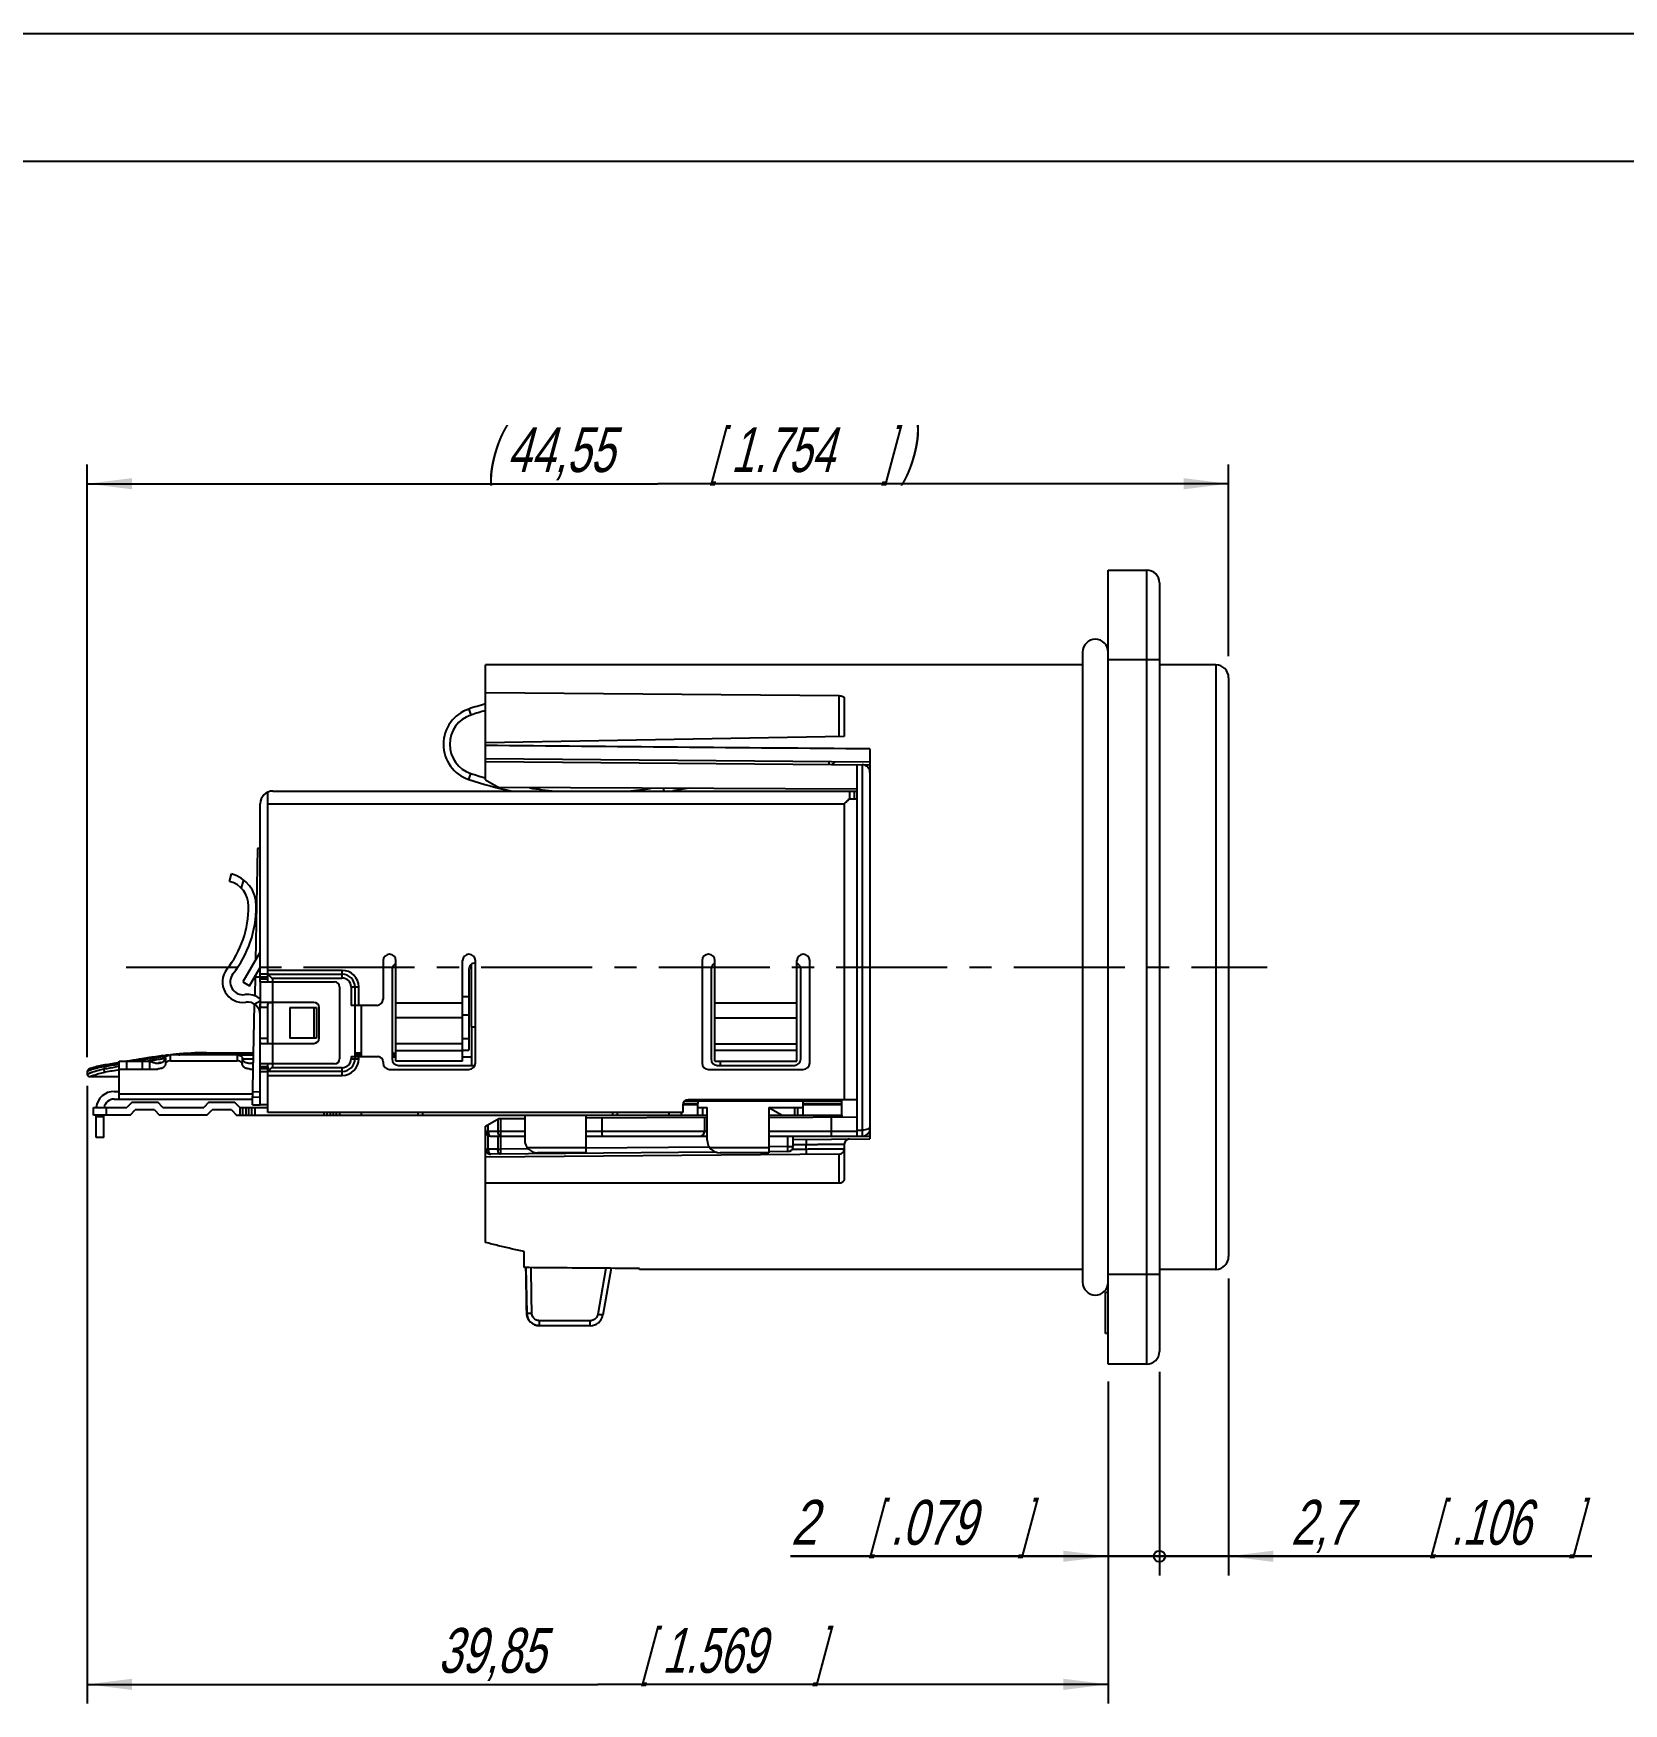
# Model space of a CAD drawing. Extents: x 0 to 420, y 0 to 297.
# Drawn here: x 184.5 to 308.6, y 166.6 to 297 of the extents above; entities that cross this region are included whole.
import ezdxf

# ---------------------------------------------------------------- set-up
doc = ezdxf.new("R2010")
doc.units = 0
doc.header["$LTSCALE"] = 23.1
doc.linetypes.add('CENTER', pattern=[0.6, 0.375, -0.075, 0.075, -0.075])
doc.layers.get('0').update_dxf_attribs({"linetype": 'CONTINUOUS'})
doc.layers.add('DEFAULT_1', color=7, linetype='CENTER')
doc.layers.add('ZEICHNUNGSBEMASSUNGEN', color=7, linetype='CONTINUOUS')
doc.styles.get("Standard").update_dxf_attribs({"font": 'txt', "width": 0.7})
doc.dimstyles.new('DIMSTYLE_6', dxfattribs={"dimtxt": 3.5, "dimasz": 3.5, "dimexe": 0.18, "dimexo": 0.0625, "dimgap": 0.09, "dimtad": 1, "dimdec": 3, "dimlfac": 0.5, "dimtxsty": 'STANDARD', "dimblk": '_FILLED', "dimblk1": '_FILLED', "dimblk2": '_FILLED', "dimcen": 0.09, "dimclrt": 5, "dimazin": 3, "dimtp": 0.3, "dimtm": 0.3, "dimtfac": 1, "dimtdec": 3, "dimtofl": 0, "dimtmove": 0, "dimatfit": 3, "dimtolj": 1})
doc.dimstyles.new('DIMSTYLE_7', dxfattribs={"dimtxt": 3.5, "dimasz": 3.5, "dimexe": 0.18, "dimexo": 0.0625, "dimgap": 0.09, "dimtad": 1, "dimdec": 3, "dimlfac": 0.5, "dimtxsty": 'STANDARD', "dimblk": '_FILLED', "dimblk1": '_FILLED', "dimblk2": '_FILLED', "dimcen": 0.09, "dimclrt": 5, "dimazin": 3, "dimtp": 0.1, "dimtm": 0.1, "dimtfac": 1, "dimtdec": 3, "dimtofl": 0, "dimtmove": 0, "dimatfit": 3, "dimtolj": 1})

# ---------------------------------------------------------------- blocks, each defined once
blk = doc.blocks.new('_FILLED')
at = {"color": 0, "linetype": 'BYBLOCK'}
blk.add_solid([(0, 0), (-1, 0.125), (-1, -0.125)], dxfattribs=at)
blk = doc.blocks.new('_DOTBLANK')
at = {"color": 0, "linetype": 'BYBLOCK'}
blk.add_line((-1, 0), (0, 0), dxfattribs=at)
blk.add_circle((0, 0), 0.125, dxfattribs=at)
blk = doc.blocks.new('*D6')
at = {"layer": 'ZEICHNUNGSBEMASSUNGEN', "color": 2, "linetype": 'CONTINUOUS'}
for p, q in [((277.75, 199.78), (277.75, 176.6)), ((272.35, 192.02), (272.35, 176.6)), ((272.35, 178.1), (266.35, 178.1)), ((266.35, 178.1), (275.05, 178.1)), ((306.1, 178.1), (275.05, 178.1)), ((277.75, 178.1), (306.1, 178.1))]:
    blk.add_line(p, q, dxfattribs=at)
at = {"layer": 'ZEICHNUNGSBEMASSUNGEN', "color": 2, "linetype": 'CONTINUOUS', "xscale": 3.5, "yscale": 3.5, "zscale": 3.5}
blk.add_blockref('_DOTBLANK', (272.35, 178.1), dxfattribs=at)
at = {"layer": 'ZEICHNUNGSBEMASSUNGEN', "color": 2, "linetype": 'CONTINUOUS', "xscale": 3.5, "yscale": 3.5, "zscale": 3.5, "rotation": 180}
blk.add_blockref('_FILLED', (277.75, 178.1), dxfattribs=at)
at = {"layer": 'ZEICHNUNGSBEMASSUNGEN', "color": 5, "linetype": 'CONTINUOUS', "oblique": 15}
for s, width, p in [('[', 0.428571, (293.6, 179)), (']', 0.428571, (304.6, 179)), ('2,7', 0.714286, (282.6, 179)), ('.106', 0.678571, (295.1, 179))]:
    blk.add_text(s, height=3.5, dxfattribs=dict(at, width=width)).set_placement(p)
blk = doc.blocks.new('*D7')
at = {"layer": 'ZEICHNUNGSBEMASSUNGEN', "color": 2, "linetype": 'CONTINUOUS'}
for p, q in [((268.35, 191.74), (268.35, 176.6)), ((272.35, 192.49), (272.35, 176.6)), ((268.35, 178.1), (243.56, 178.1)), ((243.56, 178.1), (270.35, 178.1)), ((278.35, 178.1), (270.35, 178.1)), ((272.35, 178.1), (278.35, 178.1))]:
    blk.add_line(p, q, dxfattribs=at)
at = {"layer": 'ZEICHNUNGSBEMASSUNGEN', "color": 2, "linetype": 'CONTINUOUS', "xscale": 3.5, "yscale": 3.5, "zscale": 3.5}
blk.add_blockref('_FILLED', (268.35, 178.1), dxfattribs=at)
at = {"layer": 'ZEICHNUNGSBEMASSUNGEN', "color": 2, "linetype": 'CONTINUOUS', "xscale": 3.5, "yscale": 3.5, "zscale": 3.5, "rotation": 180}
blk.add_blockref('_DOTBLANK', (272.35, 178.1), dxfattribs=at)
at = {"layer": 'ZEICHNUNGSBEMASSUNGEN', "color": 5, "linetype": 'CONTINUOUS', "oblique": 15}
for s, width, p in [('[', 0.428571, (249.81, 179)), (']', 0.428571, (261.56, 179)), ('2', 0.785714, (243.56, 179)), ('.079', 0.732143, (251.31, 179))]:
    blk.add_text(s, height=3.5, dxfattribs=dict(at, width=width)).set_placement(p)
blk = doc.blocks.new('*D8')
at = {"layer": 'ZEICHNUNGSBEMASSUNGEN', "color": 2, "linetype": 'CONTINUOUS'}
for p, q in [((188.65, 217.06), (188.65, 263.34)), ((277.75, 248.39), (277.75, 263.34)), ((188.65, 261.84), (233.2, 261.84)), ((277.75, 261.84), (233.2, 261.84))]:
    blk.add_line(p, q, dxfattribs=at)
at = {"layer": 'ZEICHNUNGSBEMASSUNGEN', "color": 2, "linetype": 'CONTINUOUS', "xscale": 3.5, "yscale": 3.5, "zscale": 3.5, "rotation": 180}
blk.add_blockref('_FILLED', (188.65, 261.84), dxfattribs=at)
at = {"layer": 'ZEICHNUNGSBEMASSUNGEN', "color": 2, "linetype": 'CONTINUOUS', "xscale": 3.5, "yscale": 3.5, "zscale": 3.5}
blk.add_blockref('_FILLED', (277.75, 261.84), dxfattribs=at)
at = {"layer": 'ZEICHNUNGSBEMASSUNGEN', "color": 5, "linetype": 'CONTINUOUS', "oblique": 15}
for s, width, p in [('(', 0.428571, (219.9, 262.75)), ('44,55', 0.714286, (221.4, 262.75)), ('[', 0.428571, (237.4, 262.75)), ('1.754', 0.685714, (238.9, 262.75)), (']', 0.428571, (250.9, 262.75)), (')', 0.428571, (252.4, 262.75))]:
    blk.add_text(s, height=3.5, dxfattribs=dict(at, width=width)).set_placement(p)
blk = doc.blocks.new('*D10')
at = {"layer": 'ZEICHNUNGSBEMASSUNGEN', "color": 2, "linetype": 'CONTINUOUS'}
for p, q in [((188.65, 214.84), (188.65, 166.6)), ((268.35, 190.76), (268.35, 166.6)), ((188.65, 168.1), (228.5, 168.1)), ((268.35, 168.1), (228.5, 168.1))]:
    blk.add_line(p, q, dxfattribs=at)
at = {"layer": 'ZEICHNUNGSBEMASSUNGEN', "color": 2, "linetype": 'CONTINUOUS', "xscale": 3.5, "yscale": 3.5, "zscale": 3.5, "rotation": 180}
blk.add_blockref('_FILLED', (188.65, 168.1), dxfattribs=at)
at = {"layer": 'ZEICHNUNGSBEMASSUNGEN', "color": 2, "linetype": 'CONTINUOUS', "xscale": 3.5, "yscale": 3.5, "zscale": 3.5}
blk.add_blockref('_FILLED', (268.35, 168.1), dxfattribs=at)
at = {"layer": 'ZEICHNUNGSBEMASSUNGEN', "color": 5, "linetype": 'CONTINUOUS', "oblique": 15}
for s, width, p in [('39,85', 0.714286, (216.02, 169)), ('[', 0.428571, (232.02, 169)), ('1.569', 0.685714, (233.52, 169)), (']', 0.428571, (245.52, 169))]:
    blk.add_text(s, height=3.5, dxfattribs=dict(at, width=width)).set_placement(p)

msp = doc.modelspace()

# ---------------------------------------------------------------- linework, layer by layer
at = {"color": 7, "linetype": 'CONTINUOUS'}
for p, q in [((0, 297), (420, 297)), ((410, 287), (12.5, 287)), ((268.3524, 255.0979), (271.3524, 255.0979)), ((268.3524, 193.0979), (268.3524, 255.0979)), ((272.3524, 254.0979), (272.3524, 194.0979)), ((266.3524, 248.6979), (266.3524, 199.4979)), ((219.7524, 238.7199), (219.7524, 247.6979)), ((266.3524, 247.6979), (219.7524, 247.6979)), ((276.7524, 247.6979), (272.3524, 247.6979)), ((277.7524, 246.6979), (277.7524, 201.4979)), ((247.3594, 245.2862), (219.7524, 245.5158)), ((247.7524, 245.0853), (247.7524, 242.0979)), ((247.7524, 242.0979), (219.7524, 241.6092)), ((249.7524, 240.0979), (219.7524, 240.3597)), ((219.7524, 240.1597), (249.7524, 239.8979)), ((246.9524, 240.0725), (246.9524, 240.1223)), ((249.7524, 241.131), (249.7524, 210.6979)), ((219.7524, 238.7199), (220.7917, 238.1199)), ((248.7524, 210.8979), (248.7524, 239.9066)), ((248.7524, 237.9979), (220.7917, 238.1199)), ((212.4524, 223.9279), (212.4524, 216.9279)), ((218.4524, 223.9279), (218.4524, 217.608)), ((237.3524, 223.9279), (237.3524, 216.9279)), ((244.3524, 216.9279), (244.3524, 223.9279)), ((206.5524, 220.9479), (206.5524, 218.5479)), ((210.0524, 217.1079), (210.0524, 221.1079)), ((191.1524, 213.7979), (191.1524, 216.7437)), ((191.1524, 216.7437), (193.5524, 216.7437)), ((193.5524, 216.1437), (193.5524, 216.7437)), ((194.7524, 216.989), (194.7524, 216.5293)), ((200.3524, 217.2461), (195.1524, 217.2461)), ((195.1524, 216.7865), (200.3524, 216.7865)), ((197.9516, 217.4153), (201.643, 217.4153)), ((200.7524, 216.989), (200.7524, 216.5293)), ((200.7524, 216.9266), (201.6335, 216.9266)), ((209.5524, 217.4153), (210.0524, 217.4153)), ((212.4524, 217.4153), (212.5524, 217.4153)), ((217.9524, 217.608), (218.4524, 217.608)), ((188.6514, 215.9483), (188.6519, 215.7492)), ((188.8771, 215.5497), (191.1524, 215.5497)), ((191.1524, 216.1437), (194.1524, 216.1437)), ((201.3524, 216.1437), (201.6183, 216.1437)), ((202.8167, 216.1437), (202.9482, 216.1437)), ((212.9524, 216.4279), (218.9174, 216.4279)), ((237.8524, 216.4279), (243.8524, 216.4279)), ((190.7524, 214.3979), (191.1524, 214.3979)), ((189.1524, 212.5479), (189.1524, 213.1479)), ((189.1524, 213.1479), (191.7524, 213.1479)), ((190.1524, 212.5479), (190.1524, 213.1479)), ((190.7524, 213.7979), (201.5758, 213.7979)), ((192.1524, 213.5479), (191.7524, 213.1479)), ((192.001, 212.5479), (192.401, 212.9479)), ((192.1524, 213.5479), (194.1524, 213.5479)), ((193.9039, 212.9479), (192.401, 212.9479)), ((193.9039, 212.9479), (194.3034, 212.5484)), ((194.5524, 213.1479), (194.1524, 213.5479)), ((194.5524, 213.1479), (197.7524, 213.1479)), ((198.1524, 213.5479), (197.7524, 213.1479)), ((198.0014, 212.5484), (198.401, 212.9479)), ((198.1524, 213.5479), (200.1524, 213.5479)), ((199.9039, 212.9479), (198.401, 212.9479)), ((199.9039, 212.9479), (200.3039, 212.5479)), ((200.5523, 213.148), (200.1524, 213.5479)), ((200.5524, 213.1479), (202.7524, 213.1479)), ((210.0524, 212.5479), (210.0524, 212.7479)), ((214.4524, 212.7479), (214.4524, 212.5479)), ((230.0524, 212.5479), (230.0524, 212.7479)), ((234.0524, 212.7479), (234.0524, 212.5479)), ((235.0524, 212.5733), (235.0524, 212.7325)), ((235.2906, 213.6479), (247.5524, 213.6479)), ((236.3124, 213.3479), (236.3124, 213.4479)), ((244.5024, 212.5479), (244.5024, 212.5733)), ((244.5037, 213.6479), (244.5124, 212.5735)), ((247.5524, 212.5479), (247.5524, 213.7479)), ((192.001, 212.5479), (189.1524, 212.5479)), ((189.3524, 210.7979), (189.3524, 212.5479)), ((189.9524, 210.7979), (189.9524, 212.5479)), ((198.0014, 212.5484), (194.3034, 212.5484)), ((200.3039, 212.5479), (235.0107, 212.5479)), ((219.7524, 211.6759), (220.7917, 212.2759)), ((219.7524, 202.598), (219.7524, 211.6759)), ((220.7917, 212.2759), (222.8024, 212.2847)), ((237.0524, 212.3468), (227.6024, 212.3056)), ((228.8524, 211.2979), (228.8524, 212.3111)), ((235.0524, 212.5479), (236.3024, 212.5479)), ((236.3072, 212.5479), (237.0524, 212.5479)), ((236.8524, 211.2979), (236.8524, 212.346)), ((241.8524, 212.5479), (242.8917, 212.5479)), ((241.8524, 212.3678), (248.7524, 212.3979)), ((243.8524, 212.5479), (247.5524, 212.5479)), ((189.9524, 210.7979), (189.3524, 210.7979)), ((220.1524, 210.8979), (222.8024, 210.8979)), ((227.6024, 210.8979), (237.0524, 210.8979)), ((241.8524, 210.8979), (249.7524, 210.8979)), ((243.7524, 210.0944), (243.7524, 210.8979)), ((243.7524, 210.6455), (249.7524, 210.6979)), ((247.7524, 210.2839), (247.7524, 207.6252)), ((247.3559, 209.4944), (219.7524, 209.2535)), ((237.7485, 209.6455), (220.1559, 209.492)), ((243.3559, 209.6944), (241.8517, 209.6813)), ((247.3524, 207.2245), (219.7524, 207.2245)), ((222.7524, 200.6402), (222.7524, 201.8952)), ((222.8979, 200.6427), (222.9601, 197.0804)), ((229.5432, 200.5823), (228.8981, 196.9243)), ((231.7524, 200.4979), (231.7524, 200.5666)), ((266.3524, 200.4979), (231.7524, 200.4979)), ((276.7524, 200.4979), (272.3524, 200.4979)), ((268.3524, 198.6979), (268.1524, 198.6979)), ((268.1524, 195.4979), (268.1524, 198.6979)), ((227.9133, 196.0979), (223.9605, 196.0979)), ((268.3524, 195.4979), (268.1524, 195.4979)), ((271.3524, 193.0979), (268.3524, 193.0979))]:
    msp.add_line(p, q, dxfattribs=at)
at = {"color": 9, "linetype": 'CONTINUOUS'}
for p, q in [((271.3524, 255.0979), (271.3524, 193.0979)), ((272.3524, 248.0979), (268.3524, 248.0979)), ((276.7524, 247.6979), (276.7524, 200.4979)), ((247.3594, 242.091), (247.3594, 245.2862)), ((218.4405, 244.2508), (218.5978, 243.7762)), ((246.5594, 239.9258), (246.5594, 240.1258)), ((218.4405, 238.745), (218.5978, 239.2196)), ((249.1524, 239.9031), (249.1524, 210.8979)), ((233.6823, 237.8479), (233.6414, 238.0638)), ((248.5524, 237.2479), (248.5524, 237.8479)), ((202.7524, 236.8479), (247.7524, 236.8479)), ((247.7524, 236.8479), (247.7524, 213.7479)), ((200.8396, 230.9227), (200.6666, 230.2774)), ((201.7582, 223.3479), (202.1524, 223.3479)), ((202.7524, 223.5479), (202.1524, 223.5479)), ((208.5524, 223.8479), (202.7524, 223.8479)), ((203.0524, 223.2479), (208.5524, 223.2479)), ((208.5524, 223.2479), (208.5524, 223.8479)), ((203.1524, 221.3479), (203.1524, 222.9479)), ((209.2524, 222.5479), (209.2524, 221.1079)), ((209.2524, 222.5479), (209.8524, 222.5479)), ((209.8524, 221.1079), (209.8524, 222.5479)), ((218.4524, 221.7759), (217.9524, 221.7759)), ((201.6912, 221.2114), (202.1524, 221.4643)), ((217.9524, 221.2853), (212.7524, 221.2853)), ((244.0524, 221.2853), (237.6524, 221.2853)), ((217.9524, 220.1453), (212.7524, 220.1453)), ((218.4524, 220.355), (217.9524, 220.355)), ((218.6624, 219.4479), (218.6624, 216.4279)), ((237.6524, 220.1453), (244.0524, 220.1453)), ((203.1524, 216.5479), (203.1524, 218.1479)), ((217.9524, 218.0979), (212.7524, 218.0979)), ((218.4524, 218.5079), (217.9524, 218.5079)), ((237.6524, 218.0979), (244.0524, 218.0979)), ((191.7524, 216.1437), (191.7524, 216.7437)), ((192.9524, 216.7437), (192.9524, 216.1437)), ((195.1524, 216.7865), (195.1524, 217.2461)), ((197.9516, 217.2461), (197.9516, 217.4153)), ((197.9516, 217.3567), (201.6418, 217.3567)), ((200.3524, 217.2461), (200.3524, 216.7865)), ((201.6391, 217.2153), (200.5381, 217.2153)), ((209.2524, 217.1079), (209.2524, 216.9479)), ((209.2524, 216.9479), (209.8524, 216.9479)), ((209.5524, 217.3567), (210.0524, 217.3567)), ((210.0524, 217.2153), (209.5524, 217.2153)), ((209.8524, 216.9479), (209.8524, 217.1079)), ((212.4524, 217.3567), (212.5524, 217.3567)), ((212.5524, 217.2153), (212.4524, 217.2153)), ((212.5524, 217.3567), (212.5524, 217.2153)), ((212.7524, 217.5979), (217.9524, 217.5979)), ((244.0524, 217.5979), (237.6524, 217.5979)), ((189.975, 216.3334), (189.975, 216.1497)), ((202.1524, 215.9479), (202.7524, 215.9479)), ((202.7524, 215.6479), (208.5524, 215.6479)), ((208.5524, 216.2479), (203.0524, 216.2479)), ((208.5524, 215.6479), (208.5524, 216.2479)), ((201.5836, 214.1722), (191.1524, 214.1722)), ((201.5758, 213.9593), (202.1524, 213.9481)), ((200.5523, 213.148), (200.5523, 212.5479)), ((200.8024, 212.5479), (200.8024, 213.1479)), ((201.0524, 212.5479), (201.0524, 213.1479)), ((201.2524, 213.1479), (201.2524, 212.5479)), ((201.5025, 212.5479), (201.5025, 213.1479)), ((201.7526, 212.5479), (201.7526, 213.1479)), ((207.1233, 212.7479), (207.1233, 212.5479)), ((207.3879, 212.5479), (207.3879, 212.7479)), ((207.6524, 212.5479), (207.6524, 212.7479)), ((207.8524, 212.7479), (207.8524, 212.5479)), ((208.117, 212.5479), (208.117, 212.7479)), ((208.3816, 212.5479), (208.3816, 212.7479)), ((214.8524, 212.5479), (214.8524, 212.7479)), ((229.6524, 212.7479), (229.6524, 212.5479)), ((235.1524, 213.4479), (236.3124, 213.4479)), ((236.3124, 213.3479), (235.1524, 213.3479)), ((235.4524, 213.6479), (235.4524, 213.7479)), ((236.7024, 212.5479), (236.7024, 213.1479)), ((244.1024, 213.1479), (244.1024, 212.5479)), ((244.5053, 213.4479), (247.5524, 213.4479)), ((247.5524, 213.3479), (244.5062, 213.3479)), ((247.1524, 213.7479), (247.1524, 213.6479)), ((189.9524, 212.3979), (189.3524, 212.3979)), ((219.7524, 211.2979), (222.8024, 211.2979)), ((219.9528, 211.2979), (219.9528, 211.7916)), ((220.7016, 212.2239), (220.7016, 211.2979)), ((220.9012, 212.2764), (220.9012, 209.895)), ((227.6024, 211.2979), (237.0524, 211.2979)), ((241.8524, 211.2979), (248.7524, 211.2979)), ((246.7524, 210.8979), (246.7524, 212.3892)), ((248.7524, 211.3581), (249.1524, 211.3581)), ((219.9528, 209.8889), (219.9528, 210.9513)), ((220.7016, 210.8979), (220.7016, 209.8955)), ((227.6024, 209.9979), (223.0024, 209.9979)), ((237.226, 210.0375), (227.6028, 209.9535)), ((241.8524, 209.9979), (237.2524, 209.9979)), ((243.3524, 210.0909), (241.8517, 210.0778)), ((243.3524, 210.0909), (243.3524, 210.8979)), ((243.3559, 209.6944), (243.3524, 210.0909)), ((243.7511, 210.2455), (244.7786, 210.2545)), ((244.7786, 209.8719), (244.7786, 210.2545)), ((219.8326, 209.6542), (219.7524, 209.6535)), ((220.7016, 209.8955), (219.9528, 209.8889)), ((223.0732, 209.914), (220.9012, 209.895)), ((220.9012, 209.895), (220.9047, 209.4985)), ((227.6024, 209.5979), (223.8024, 209.5979)), ((241.8524, 209.5979), (238.0524, 209.5979)), ((244.7786, 209.8719), (243.6766, 209.8623)), ((247.3524, 207.2245), (247.3524, 209.4944)), ((229.1387, 200.5853), (228.5042, 196.9867)), ((272.3524, 200.0979), (268.3524, 200.0979)), ((222.9606, 197.0804), (222.9601, 197.0804)), ((227.9133, 196.4909), (223.9605, 196.4909)), ((223.9605, 196.0979), (223.9605, 196.4909)), ((227.9133, 196.0979), (227.9133, 196.4909))]:
    msp.add_line(p, q, dxfattribs=at)
at = {"color": 6, "linetype": 'CONTINUOUS'}
for p, q in [((202.7524, 222.9479), (202.7524, 237.7644)), ((203.1524, 237.8479), (248.7524, 237.8479)), ((248.1524, 237.8479), (248.1524, 237.2479)), ((202.1524, 223.1479), (202.1524, 236.8479)), ((248.1524, 237.2479), (248.7524, 237.2479)), ((201.9524, 233.3479), (201.7831, 224.6277)), ((202.1524, 233.3479), (201.9524, 233.3479)), ((199.7701, 230.795), (199.9254, 231.3746)), ((202.1122, 225.1979), (200.8122, 222.9462)), ((211.7524, 224.6079), (211.7524, 221.6079)), ((212.7524, 216.7479), (212.7524, 224.6079)), ((217.9524, 216.7479), (217.9524, 224.6079)), ((218.6624, 219.4479), (218.6624, 224.33)), ((218.9524, 216.6079), (218.9524, 224.6079)), ((236.6524, 224.6079), (236.6524, 216.6079)), ((237.6524, 216.7479), (237.6524, 224.6079)), ((244.0524, 216.7479), (244.0524, 224.6079)), ((245.0524, 216.6079), (245.0524, 224.6079)), ((201.3319, 222.6462), (202.1524, 224.0675)), ((201.7589, 223.386), (201.7293, 221.8583)), ((202.1524, 223.3479), (202.7524, 223.3479)), ((202.7524, 223.1466), (202.1524, 223.1461)), ((202.7524, 223.5479), (203.1524, 223.1479)), ((202.7524, 223.5479), (208.5524, 223.5479)), ((203.1524, 222.9479), (203.1524, 223.1479)), ((200.8122, 222.9462), (201.3319, 222.6462)), ((202.1524, 222.9479), (202.1524, 220.9504)), ((202.1726, 222.9479), (207.9524, 222.9479)), ((208.3524, 222.5479), (208.3524, 216.9479)), ((209.5524, 222.5479), (209.5524, 216.9479)), ((201.5642, 213.3594), (201.7164, 221.1936)), ((202.1524, 220.9169), (202.0293, 220.8494)), ((202.1524, 213.3479), (202.1524, 220.9479)), ((202.7524, 220.9479), (202.1524, 220.9479)), ((206.3524, 221.3479), (202.2359, 221.3479)), ((202.7524, 218.1479), (202.7524, 220.9479)), ((203.1524, 218.1479), (203.1524, 221.3479)), ((204.4644, 220.9479), (204.4644, 218.5479)), ((204.4644, 220.9479), (206.5524, 220.9479)), ((206.38, 218.5479), (206.38, 220.9479)), ((206.7524, 218.5479), (206.7524, 220.9479)), ((211.2524, 221.1079), (209.2524, 221.1079)), ((218.6624, 219.4479), (218.9524, 219.4479)), ((202.1524, 218.5479), (202.7524, 218.5479)), ((202.2359, 218.1479), (206.3524, 218.1479)), ((206.5524, 218.5479), (204.4644, 218.5479)), ((207.9524, 216.5479), (202.1726, 216.5479)), ((202.7524, 212.7479), (202.7524, 216.5479)), ((203.1524, 216.3479), (203.1524, 216.5479)), ((209.2524, 217.1079), (211.3524, 217.1079)), ((211.7524, 216.7079), (211.7524, 216.6079)), ((212.4524, 217.0979), (212.7524, 217.0979)), ((217.9524, 216.7479), (212.7524, 216.7479)), ((217.9524, 217.0979), (218.6624, 217.0979)), ((237.6524, 216.7479), (244.0524, 216.7479)), ((238.0624, 216.7479), (238.0624, 216.4279)), ((202.1524, 216.3497), (202.7524, 216.3479)), ((202.7524, 216.1479), (202.1524, 216.1479)), ((202.8481, 216.0436), (202.7524, 216.3479)), ((203.1524, 216.3479), (202.7524, 215.9479)), ((208.5524, 215.9479), (202.7524, 215.9479)), ((212.2524, 216.1079), (218.4524, 216.1079)), ((237.1524, 216.1079), (244.5524, 216.1079)), ((202.1524, 214.3482), (201.5836, 214.3592)), ((201.5642, 213.3594), (202.1524, 213.348)), ((202.7524, 213.3479), (202.1524, 213.3479)), ((235.1524, 212.7479), (202.7524, 212.7479)), ((235.1524, 213.3479), (235.1524, 212.7479)), ((248.7524, 213.7479), (235.5524, 213.7479)), ((236.3081, 213.1479), (237.0524, 213.1479)), ((237.0524, 210.5979), (237.0524, 213.1479)), ((241.8524, 213.1479), (244.5024, 213.1479)), ((241.8524, 213.1479), (242.8917, 212.5479)), ((241.8524, 213.1479), (241.8524, 209.5979)), ((243.8524, 213.1479), (243.8524, 212.5479)), ((222.8024, 212.5479), (222.8024, 210.5979)), ((227.6024, 209.5979), (227.6024, 212.5479)), ((242.8917, 212.5479), (243.8524, 212.5479)), ((247.5524, 212.5479), (247.5524, 212.3927))]:
    msp.add_line(p, q, dxfattribs=at)
at = {"color": 7, "linetype": 'CONTINUOUS'}
for centre, radius, start, end in [((271.3524, 254.0979), 1, 0, 90), ((267.3524, 248.6979), 1, 0, 180), ((276.7524, 246.6979), 1, 0, 90), ((219.3524, 241.4979), 2.9, 108.327373, 251.672627), ((228.0311, 215.2979), 30.5, 105.752489, 108.327373), ((228.0311, 267.6979), 30.5, 251.672627, 258.236067), ((249.1524, 239.3031), 0.6, 0, 89.5), ((242.9524, 188.8819), 49.716, 98.447267, 99.940368), ((212.9524, 223.9279), 0.5, 113.863628, 180.000023), ((218.9524, 223.9279), 0.5, 89.999995, 180.000001), ((237.8524, 223.9279), 0.5, 113.863628, 180.000023), ((243.8524, 223.9279), 0.5, 0.000023, 66.137015), ((212.9524, 216.9279), 0.5, 180.000023, 270.000019), ((237.8524, 216.9279), 0.5, 180.000023, 270.000019), ((243.8524, 216.9279), 0.5, 270.000019, 0.000023), ((190.7524, 212.9979), 1.4, 90, 173.727106), ((190.7524, 212.9979), 0.8, 90, 168.950416), ((220.1524, 211.2979), 0.4, 180, 270), ((236.4524, 211.2979), 0.4, 270, 360), ((249.1524, 211.4979), 0.6, 270, 360), ((243.3524, 210.0944), 0.4, 270.5, 360), ((248.1524, 210.2839), 0.4, 90.5, 180), ((220.1524, 209.892), 0.4, 180, 270.5), ((247.3524, 209.8944), 0.4, 270.5, 360), ((276.7524, 201.4979), 1, 270, 360), ((267.3524, 199.4979), 1, 180, 360), ((223.96, 197.0979), 1, 181, 270), ((227.9133, 197.0979), 1, 270, 350), ((271.3524, 194.0979), 1, 270, 360)]:
    msp.add_arc(centre, radius, start, end, dxfattribs=at)
at = {"color": 3, "linetype": 'CONTINUOUS'}
for centre, radius, start, end in [((228.0311, 215.2979), 30, 106.022859, 108.327373), ((219.3524, 241.4979), 2.4, 108.327373, 251.672627), ((228.0311, 267.6979), 30, 251.672627, 253.975531), ((228.0311, 267.6979), 30, 260.670122, 264.562467), ((228.0311, 267.6979), 30, 275.438255, 278.824176)]:
    msp.add_arc(centre, radius, start, end, dxfattribs=at)
at = {"color": 6, "linetype": 'CONTINUOUS'}
for centre, radius, start, end in [((203.1524, 236.8479), 1, 90.000008, 180.000001), ((199.2525, 228.8632), 2.6, 0.000001, 75.000001), ((199.2525, 228.8632), 2, 0.000001, 75.000001), ((193.2525, 228.8632), 8, 321.950194, 0.000001), ((193.2525, 228.8632), 8.6, 321.950194, 0.000001), ((212.2524, 224.6079), 0.5, 0.000001, 180.000001), ((218.4524, 224.6079), 0.5, 0.000001, 180.000001), ((237.1524, 224.6079), 0.5, 0.000001, 180.000001), ((244.5524, 224.6079), 0.5, 0.000001, 180.000001), ((200.8122, 222.9462), 1.6, 141.950194, 277.518322), ((200.8122, 222.9462), 1, 141.950194, 277.518322), ((208.5524, 222.5479), 1, 0.000001, 90.000001), ((201.1524, 220.3686), 1.6, 51.273824, 97.518322), ((207.9524, 222.5479), 0.4, 0.000001, 90.000001), ((201.1524, 220.3686), 1, 0.025499, 97.518322), ((206.3524, 220.9479), 0.4, 0.000001, 90.000001), ((211.2524, 221.6079), 0.5, 270.000001, 0.000001), ((206.3524, 218.5479), 0.4, 270.000001, 0.000001), ((207.9524, 216.9479), 0.4, 270.000001, 0.000001), ((208.5524, 216.9479), 1, 270.000001, 0.000001), ((211.3524, 216.7079), 0.4, 0.000001, 90.000001), ((212.2524, 216.6079), 0.5, 180.000001, 270.000001), ((218.4524, 216.6079), 0.5, 270.000001, 0.000001), ((237.1524, 216.6079), 0.5, 180.000001, 270.000001), ((244.5524, 216.6079), 0.5, 270.000001, 0.000001), ((235.5524, 213.3479), 0.4, 90.000001, 180.000001), ((223.8024, 210.5979), 1, 180, 270), ((238.0524, 210.5979), 1, 180, 270)]:
    msp.add_arc(centre, radius, start, end, dxfattribs=at)
at = {"color": 9, "linetype": 'CONTINUOUS'}
for centre, radius, start, end in [((208.5524, 222.5479), 1.3, 0.000001, 90.000001), ((208.5524, 222.5479), 0.7, 0.000001, 90.000001), ((208.5524, 216.9479), 1.3, 270.000001, 0.000001), ((208.5524, 216.9479), 0.7, 270.000001, 0.000001)]:
    msp.add_arc(centre, radius, start, end, dxfattribs=at)
at = {"color": 7, "linetype": 'CONTINUOUS'}
for points, knots in [([(247.3594, 245.2862), (247.4081, 245.2857), (247.502, 245.2769), (247.627, 245.2383), (247.722, 245.1782), (247.7524, 245.1139), (247.7524, 245.0853)], [0, 0, 0, 0, 0.30718982, 0.59058948, 0.8196117, 1, 1, 1, 1]), ([(246.9524, 240.0725), (246.9524, 240.0526), (246.9353, 240.0082), (246.8777, 239.9585), (246.828, 239.9343), (246.7998, 239.9237)], [0, 0, 0, 0, 0.26591485, 0.59670408, 1, 1, 1, 1]), ([(193.7848, 216.6732), (193.8202, 216.6602), (193.9381, 216.6231), (194.0638, 216.6033), (194.1509, 216.6033)], [0, 0, 0, 0, 0.30273829, 1, 1, 1, 1]), ([(194.7524, 216.5293), (194.7524, 216.4594), (194.6764, 216.3041), (194.4437, 216.1746), (194.2543, 216.1437), (194.1524, 216.1437)], [0, 0, 0, 0, 0.2708187, 0.60544273, 1, 1, 1, 1]), ([(194.4534, 216.6553), (194.5354, 216.6853), (194.6446, 216.746), (194.7148, 216.8529), (194.7292, 216.8855)], [0, 0, 0, 0, 0.71352929, 1, 1, 1, 1]), ([(194.7524, 216.989), (194.7524, 217.0356), (194.8031, 217.1391), (194.9583, 217.2254), (195.0845, 217.2461), (195.1524, 217.2461)], [0, 0, 0, 0, 0.2708187, 0.60544273, 1, 1, 1, 1]), ([(195.1524, 216.7865), (195.0845, 216.7865), (194.9583, 216.7658), (194.8031, 216.6795), (194.7524, 216.576), (194.7524, 216.5293)], [0, 0, 0, 0, 0.39441781, 0.72906961, 1, 1, 1, 1]), ([(197.9516, 217.4153), (197.1543, 217.4153), (196.2188, 217.3621), (195.2888, 217.2649), (195.152, 217.2497)], [0, 0, 0, 0, 0.85285411, 1, 1, 1, 1]), ([(200.7524, 216.5293), (200.7524, 216.5759), (200.7018, 216.6795), (200.5466, 216.7658), (200.4203, 216.7865), (200.3524, 216.7865)], [0, 0, 0, 0, 0.2708187, 0.60544273, 1, 1, 1, 1]), ([(200.3525, 217.2461), (200.4203, 217.2461), (200.5466, 217.2254), (200.7017, 217.1391), (200.7524, 217.0356), (200.7524, 216.989)], [0, 0, 0, 0, 0.39441781, 0.72906961, 1, 1, 1, 1]), ([(201.3524, 216.1437), (201.2506, 216.1437), (201.0612, 216.1746), (200.8285, 216.3041), (200.7524, 216.4594), (200.7524, 216.5293)], [0, 0, 0, 0, 0.39441775, 0.72907068, 1, 1, 1, 1]), ([(200.7757, 216.8855), (200.79, 216.8529), (200.8602, 216.7461), (200.9693, 216.6853), (201.0514, 216.6554)], [0, 0, 0, 0, 0.28642545, 1, 1, 1, 1]), ([(201.4697, 216.6099), (201.5075, 216.6143), (201.5611, 216.6236), (201.6132, 216.6374), (201.6288, 216.642)], [0, 0, 0, 0, 0.6980118, 1, 1, 1, 1]), ([(212.5524, 217.3567), (212.5913, 217.3792), (212.6521, 217.401), (212.7184, 217.4153), (212.7386, 217.4155)], [0, 0, 0, 0, 0.68976485, 1, 1, 1, 1]), ([(212.669, 217.1411), (212.6731, 217.1379), (212.6893, 217.1247), (212.7044, 217.1104), (212.7153, 217.0991)], [0, 0, 0, 0, 0.25148378, 1, 1, 1, 1]), ([(188.6586, 216.0014), (188.6557, 215.9907), (188.6524, 215.973), (188.6514, 215.9552), (188.6514, 215.9483)], [0, 0, 0, 0, 0.61431241, 1, 1, 1, 1]), ([(188.6519, 215.7492), (188.6519, 215.7463), (188.6523, 215.73), (188.6566, 215.701), (188.6698, 215.6639), (188.6896, 215.6308), (188.7145, 215.6028), (188.743, 215.5808), (188.7734, 215.5647), (188.8046, 215.5545), (188.8309, 215.5503), (188.8466, 215.5497), (188.8519, 215.5497)], [0, 0, 0, 0, 0.02834515, 0.15491644, 0.27948466, 0.40297142, 0.52212368, 0.63616957, 0.74554635, 0.85014156, 0.94930212, 1, 1, 1, 1]), ([(188.7813, 216.1361), (188.7562, 216.1267), (188.7114, 216.0986), (188.674, 216.0465), (188.6616, 216.0125), (188.6586, 216.0014)], [0, 0, 0, 0, 0.42780017, 0.8177158, 1, 1, 1, 1]), ([(189.0105, 216.2142), (188.9676, 216.2004), (188.891, 216.1751), (188.8149, 216.1483), (188.7813, 216.1361)], [0, 0, 0, 0, 0.55763815, 1, 1, 1, 1]), ([(235.0524, 212.5733), (235.0524, 212.5682), (235.0494, 212.557), (235.0317, 212.5485), (235.0185, 212.5479), (235.0107, 212.5479)], [0, 0, 0, 0, 0.27728224, 0.57134237, 1, 1, 1, 1]), ([(236.3085, 213.6479), (236.2994, 213.6479), (236.32, 213.5931), (236.3021, 213.5445), (236.3082, 213.4808), (236.3082, 213.4479)], [0, 0, 0, 0, 0.13757466, 0.50687603, 1, 1, 1, 1]), ([(236.3072, 212.5733), (236.3071, 212.5686), (236.3048, 212.5625), (236.3106, 212.5479), (236.3068, 212.5479)], [0, 0, 0, 0, 0.55417494, 1, 1, 1, 1]), ([(236.3077, 212.7319), (236.3078, 212.8238), (236.308, 212.9697), (236.3081, 213.1156), (236.3082, 213.1697)], [0, 0, 0, 0, 0.62974633, 1, 1, 1, 1]), ([(228.8823, 210.8979), (228.8715, 210.8979), (228.8713, 210.9578), (228.8569, 211.0225), (228.8547, 211.155), (228.8524, 211.2468), (228.8524, 211.2979)], [0, 0, 0, 0, 0.08051695, 0.29680629, 0.61940408, 1, 1, 1, 1]), ([(247.7524, 207.6252), (247.7524, 207.5805), (247.7383, 207.4928), (247.6773, 207.3776), (247.5856, 207.2903), (247.4738, 207.2365), (247.3924, 207.2245), (247.3524, 207.2245)], [0, 0, 0, 0, 0.21390106, 0.4154925, 0.61333136, 0.80889758, 1, 1, 1, 1]), ([(222.7524, 201.8952), (222.4137, 201.9657), (221.7409, 202.1114), (220.7407, 202.3457), (220.0802, 202.5123), (219.7524, 202.598)], [0, 0, 0, 0, 0.3368352, 0.67020286, 1, 1, 1, 1]), ([(231.7524, 200.5666), (230.7509, 200.5733), (228.7493, 200.5877), (225.7493, 200.6122), (223.7508, 200.6305), (222.7524, 200.6402)], [0, 0, 0, 0, 0.33383567, 0.66719897, 1, 1, 1, 1]), ([(222.9606, 197.0804), (222.9417, 198.1627), (222.921, 199.3501), (222.9003, 200.5376), (222.8985, 200.6427)], [0, 0, 0, 0, 0.91145322, 1, 1, 1, 1]), ([(223.9605, 196.0979), (223.8748, 196.0979), (223.7022, 196.1202), (223.4606, 196.2188), (223.2518, 196.3764), (223.0904, 196.5824), (222.9875, 196.8223), (222.9621, 196.9946), (222.9606, 197.0804)], [0, 0, 0, 0, 0.16596284, 0.33270575, 0.49987368, 0.66701421, 0.83378951, 1, 1, 1, 1])]:
    msp.add_open_spline(points, degree=3, knots=knots, dxfattribs=at)
at = {"color": 9, "linetype": 'CONTINUOUS'}
for points, knots in [([(249.7524, 241.131), (244.7421, 241.1758), (234.7421, 241.2654), (224.7421, 241.3549), (219.7524, 241.3996)], [0, 0, 0, 0, 0.50103557, 1, 1, 1, 1]), ([(193.5569, 216.9625), (193.661, 216.9791), (193.8354, 217.0063), (194.01, 217.0325), (194.0803, 217.0428)], [0, 0, 0, 0, 0.59723322, 1, 1, 1, 1]), ([(193.7578, 216.8381), (193.79, 216.8432), (193.976, 216.873), (194.1622, 216.9015), (194.3164, 216.9241)], [0, 0, 0, 0, 0.17300842, 1, 1, 1, 1]), ([(195.8023, 217.252), (195.8328, 217.2549), (196.5474, 217.32), (197.2649, 217.3567), (197.9516, 217.3567)], [0, 0, 0, 0, 0.04271902, 1, 1, 1, 1]), ([(188.6519, 215.7492), (188.658, 215.752), (188.6862, 215.7645), (188.7431, 215.7881), (188.7941, 215.8085), (188.8227, 215.8196)], [0, 0, 0, 0, 0.10743949, 0.50246579, 1, 1, 1, 1]), ([(188.9884, 216.0758), (188.9543, 216.0641), (188.8788, 216.0374), (188.7769, 215.9992), (188.7057, 215.971), (188.6756, 215.9585), (188.6721, 215.957)], [0, 0, 0, 0, 0.31946193, 0.71100173, 0.96609787, 1, 1, 1, 1]), ([(188.8523, 215.5498), (188.8523, 215.5497), (188.9053, 215.571), (188.9349, 215.582), (188.9944, 215.6041), (189.048, 215.6233), (189.1113, 215.6455), (189.2151, 215.6805), (189.3674, 215.7291), (189.6577, 215.8121), (189.892, 215.8638), (190.0569, 215.8914)], [0, 0, 0, 0, 0.02163658, 0.07741043, 0.11677934, 0.16335015, 0.21675161, 0.27653621, 0.42628054, 0.59927745, 1, 1, 1, 1]), ([(188.8995, 215.849), (188.9365, 215.8629), (189.0029, 215.8871), (189.0696, 215.9104), (189.0991, 215.9204)], [0, 0, 0, 0, 0.55863406, 1, 1, 1, 1]), ([(189.6855, 216.2761), (189.6109, 216.2592), (189.4622, 216.2226), (189.2502, 216.1619), (189.0927, 216.1114), (189.0085, 216.0828), (188.9884, 216.0758)], [0, 0, 0, 0, 0.31630725, 0.63236002, 0.9116883, 1, 1, 1, 1]), ([(189.0991, 215.9204), (189.2097, 215.9582), (189.498, 216.0488), (189.7927, 216.1174), (189.975, 216.1497)], [0, 0, 0, 0, 0.38703586, 1, 1, 1, 1]), ([(190.0576, 215.8922), (190.0448, 215.9022), (190.0207, 215.9356), (189.9951, 215.9981), (189.9785, 216.0726), (189.9746, 216.1249), (189.975, 216.1497)], [0, 0, 0, 0, 0.17659298, 0.43458515, 0.73062661, 1, 1, 1, 1]), ([(190.0246, 216.46), (190.0201, 216.4593), (190.01, 216.4549), (189.9976, 216.4411), (189.9878, 216.4204), (189.9777, 216.3842), (189.9753, 216.3541), (189.975, 216.3334)], [0, 0, 0, 0, 0.09403402, 0.21997783, 0.37860957, 0.56773251, 1, 1, 1, 1]), ([(219.9528, 211.2979), (219.9528, 211.2466), (219.9618, 211.1491), (220.0022, 211.0213), (220.0627, 210.9275), (220.1252, 210.898), (220.1524, 210.8979)], [0, 0, 0, 0, 0.31990185, 0.60532251, 0.83027179, 1, 1, 1, 1]), ([(220.7016, 211.2979), (220.7016, 211.2467), (220.7106, 211.1494), (220.7508, 211.0217), (220.8111, 210.9279), (220.8738, 210.8979), (220.9012, 210.8979)], [0, 0, 0, 0, 0.31949366, 0.60398585, 0.8290146, 1, 1, 1, 1]), ([(249.7524, 211.682), (249.7524, 211.6379), (249.7097, 211.5385), (249.5686, 211.4384), (249.376, 211.3728), (249.2294, 211.3581), (249.1524, 211.3581)], [0, 0, 0, 0, 0.17918936, 0.40601014, 0.686723, 1, 1, 1, 1]), ([(243.3524, 210.0909), (243.4035, 210.0909), (243.4946, 210.0939), (243.6288, 210.0846), (243.6894, 210.1052), (243.7524, 210.0843), (243.7524, 210.0944)], [0, 0, 0, 0, 0.38264659, 0.70704373, 0.92381376, 1, 1, 1, 1]), ([(244.7786, 210.6545), (244.7685, 210.6544), (244.79, 210.5916), (244.7698, 210.5308), (244.7804, 210.3967), (244.7782, 210.3055), (244.7786, 210.2545)], [0, 0, 0, 0, 0.07618478, 0.29295173, 0.61734772, 1, 1, 1, 1]), ([(244.7786, 210.2545), (244.8522, 210.2552), (245.0118, 210.2568), (245.2676, 210.2593), (245.5521, 210.2622), (245.8552, 210.2652), (246.1647, 210.2682), (246.4684, 210.2712), (246.7546, 210.2741), (247.0128, 210.2766), (247.2349, 210.2788), (247.4156, 210.2806), (247.553, 210.2819), (247.649, 210.2829), (247.7083, 210.2835), (247.7387, 210.2838), (247.7501, 210.2839), (247.7524, 210.2839)], [0, 0, 0, 0, 0.07427837, 0.16100186, 0.25802582, 0.36127824, 0.46676767, 0.57025595, 0.66766032, 0.75542492, 0.83073975, 0.89172617, 0.9377312, 0.9693931, 0.98849801, 0.9976096, 1, 1, 1, 1]), ([(219.7524, 209.892), (219.7524, 209.8839), (219.8028, 209.9004), (219.8517, 209.8833), (219.9173, 209.8891), (219.9528, 209.8889)], [0, 0, 0, 0, 0.12075854, 0.46805447, 1, 1, 1, 1]), ([(219.9528, 209.8889), (219.9533, 209.838), (219.9632, 209.7413), (220.0045, 209.6143), (220.0656, 209.5211), (220.1285, 209.4917), (220.1559, 209.492)], [0, 0, 0, 0, 0.31824219, 0.6032102, 0.82861182, 1, 1, 1, 1]), ([(220.9047, 209.4985), (220.8773, 209.4983), (220.8145, 209.5275), (220.7534, 209.6205), (220.712, 209.7475), (220.7021, 209.8444), (220.7016, 209.8955)], [0, 0, 0, 0, 0.17107295, 0.39605565, 0.68046336, 1, 1, 1, 1]), ([(220.7016, 209.8955), (220.7226, 209.8954), (220.7661, 209.8952), (220.8326, 209.895), (220.8781, 209.895), (220.9012, 209.895)], [0, 0, 0, 0, 0.31603499, 0.65276439, 1, 1, 1, 1]), ([(244.7786, 209.8719), (244.7791, 209.8209), (244.7769, 209.7297), (244.7874, 209.5957), (244.7673, 209.5348), (244.7888, 209.472), (244.7786, 209.4719)], [0, 0, 0, 0, 0.38265234, 0.70704834, 0.92381525, 1, 1, 1, 1]), ([(247.7524, 209.8944), (247.7479, 209.8944), (247.726, 209.8942), (247.669, 209.8938), (247.5603, 209.893), (247.3905, 209.8917), (247.157, 209.8899), (246.8641, 209.8877), (246.5237, 209.8851), (246.1532, 209.8823), (245.774, 209.8795), (245.4085, 209.8767), (245.0783, 209.8742), (244.8724, 209.8726), (244.7786, 209.8719)], [0, 0, 0, 0, 0.00456751, 0.0220686, 0.05750397, 0.11424388, 0.19332605, 0.29314848, 0.40965945, 0.53674604, 0.66689646, 0.79224407, 0.90538123, 1, 1, 1, 1]), ([(222.9606, 197.0804), (222.9614, 197.0703), (223.0226, 197.0893), (223.0851, 197.0708), (223.2182, 197.0808), (223.3096, 197.0796), (223.3606, 197.0804)], [0, 0, 0, 0, 0.07668193, 0.29350266, 0.61768654, 1, 1, 1, 1]), ([(223.9605, 196.4909), (223.9091, 196.4909), (223.8056, 196.5043), (223.6607, 196.5634), (223.5353, 196.658), (223.4384, 196.7818), (223.3766, 196.9257), (223.3615, 197.0291), (223.3606, 197.0804)], [0, 0, 0, 0, 0.1657117, 0.33243698, 0.49981897, 0.66725393, 0.83407048, 1, 1, 1, 1]), ([(228.5042, 196.9867), (228.4962, 196.9411), (228.4693, 196.8512), (228.399, 196.7295), (228.3025, 196.6271), (228.1849, 196.5498), (228.0529, 196.5018), (227.9597, 196.4909), (227.9133, 196.4909)], [0, 0, 0, 0, 0.16647206, 0.3330697, 0.49999023, 0.6668959, 0.83355363, 1, 1, 1, 1]), ([(228.8981, 196.9243), (228.8964, 196.9143), (228.8378, 196.9429), (228.7747, 196.9341), (228.6444, 196.9649), (228.5543, 196.9779), (228.5042, 196.9867)], [0, 0, 0, 0, 0.07632316, 0.29297206, 0.61724842, 1, 1, 1, 1])]:
    msp.add_open_spline(points, degree=3, knots=knots, dxfattribs=at)
at = {"color": 6, "linetype": 'CONTINUOUS'}
for points, knots in [([(247.7524, 236.8479), (247.7984, 236.8938), (247.8871, 236.9861), (248.0218, 237.1181), (248.1096, 237.2051), (248.1524, 237.2479)], [0, 0, 0, 0, 0.34451851, 0.67886626, 1, 1, 1, 1]), ([(202.1726, 222.9479), (202.166, 222.9479), (202.1553, 222.9735), (202.1542, 223.0111), (202.152, 223.0742), (202.1524, 223.1203), (202.1524, 223.1461)], [0, 0, 0, 0, 0.0982149, 0.30889225, 0.61872802, 1, 1, 1, 1]), ([(202.806, 222.9479), (202.7944, 222.9479), (202.7663, 222.9604), (202.7564, 223.0112), (202.752, 223.0722), (202.7524, 223.1204), (202.7524, 223.1466)], [0, 0, 0, 0, 0.1568429, 0.35686356, 0.64612618, 1, 1, 1, 1]), ([(202.1524, 220.9504), (202.1524, 220.9917), (202.1524, 221.0695), (202.1538, 221.1771), (202.1631, 221.2623), (202.1832, 221.3284), (202.2201, 221.3479), (202.2359, 221.3479)], [0, 0, 0, 0, 0.2878649, 0.54147932, 0.74604466, 0.89003485, 1, 1, 1, 1]), ([(202.7524, 220.9497), (202.7524, 220.9991), (202.7526, 221.0899), (202.7606, 221.2103), (202.8062, 221.3113), (202.9085, 221.3431), (203.0218, 221.3481), (203.1066, 221.3479), (203.1524, 221.3479)], [0, 0, 0, 0, 0.20871962, 0.38320565, 0.51389273, 0.64292994, 0.80616267, 1, 1, 1, 1]), ([(202.2359, 218.1479), (202.22, 218.1479), (202.1828, 218.1678), (202.163, 218.2344), (202.1538, 218.3198), (202.1524, 218.4271), (202.1524, 218.5043), (202.1524, 218.5453)], [0, 0, 0, 0, 0.1110344, 0.25633875, 0.46162936, 0.71449948, 1, 1, 1, 1]), ([(202.1524, 216.3497), (202.1524, 216.375), (202.152, 216.4208), (202.1541, 216.4838), (202.1552, 216.5218), (202.1659, 216.5479), (202.1726, 216.5479)], [0, 0, 0, 0, 0.3730545, 0.68583892, 0.90093604, 1, 1, 1, 1])]:
    msp.add_open_spline(points, degree=3, knots=knots, dxfattribs=at)
at = {"color": 7, "linetype": 'CONTINUOUS'}
for points in [[(191.1684, 216.6457), (190.7875, 216.5816), (190.4064, 216.5188), (190.0246, 216.46)], [(192.7074, 216.9045), (192.3888, 216.8523), (192.0705, 216.7985), (191.7523, 216.7445)], [(192.9225, 216.9394), (192.8508, 216.9278), (192.7791, 216.9162), (192.7074, 216.9045)], [(193.5085, 217.0311), (193.3131, 217.0015), (193.1177, 216.9708), (192.9225, 216.9394)], [(193.5472, 217.0369), (193.5343, 217.035), (193.5214, 217.033), (193.5085, 217.0311)], [(194.7274, 217.1999), (194.3332, 217.1513), (193.9399, 217.0962), (193.5472, 217.0369)], [(193.592, 216.7437), (193.629, 216.7437), (193.6633, 216.7256), (193.6977, 216.7096)], [(193.6977, 216.7096), (193.7266, 216.6961), (193.7556, 216.684), (193.7848, 216.6732)], [(194.1524, 216.6033), (194.2062, 216.6033), (194.2602, 216.608), (194.3134, 216.6176)], [(194.3134, 216.6176), (194.3609, 216.6262), (194.4078, 216.6387), (194.4534, 216.6553)], [(195.0106, 217.2337), (194.9161, 217.2228), (194.8217, 217.2116), (194.7274, 217.1999)], [(201.0514, 216.6554), (201.1481, 216.62), (201.2506, 216.6033), (201.3524, 216.6033)], [(201.3532, 216.6033), (201.392, 216.6033), (201.431, 216.6055), (201.4697, 216.6099)], [(212.5524, 217.2153), (212.5791, 217.1999), (212.6062, 217.1845), (212.632, 217.1675)], [(212.632, 217.1675), (212.6447, 217.1592), (212.6571, 217.1504), (212.669, 217.1411)], [(189.1707, 216.2643), (189.113, 216.2472), (189.0554, 216.2294), (188.9981, 216.2109)], [(189.6559, 216.3907), (189.4926, 216.3546), (189.331, 216.3118), (189.1707, 216.2643)], [(189.9182, 216.4426), (189.8304, 216.4274), (189.7429, 216.41), (189.6559, 216.3907)], [(189.9527, 216.4485), (189.9412, 216.4466), (189.9297, 216.4446), (189.9182, 216.4426)], [(190.0246, 216.4601), (190.0006, 216.4564), (189.9766, 216.4525), (189.9527, 216.4485)], [(236.3072, 212.5733), (236.3075, 212.6262), (236.3076, 212.6791), (236.3077, 212.7319)], [(236.3082, 213.1697), (236.3082, 213.2291), (236.3082, 213.2885), (236.3082, 213.3479)]]:
    msp.add_open_spline(points, degree=3, dxfattribs=at)
at = {"color": 9, "linetype": 'CONTINUOUS'}
for points in [[(190.0449, 216.3452), (190.3917, 216.4043), (190.738, 216.4661), (191.0842, 216.5287)], [(191.0842, 216.5287), (191.107, 216.5329), (191.1298, 216.537), (191.1526, 216.5411)], [(192.2803, 216.7452), (192.448, 216.7751), (192.6158, 216.8047), (192.7836, 216.8337)], [(192.7836, 216.8337), (192.8337, 216.8423), (192.8837, 216.8509), (192.9338, 216.8595)], [(192.9338, 216.8595), (193.1285, 216.8927), (193.3233, 216.9251), (193.5183, 216.9564)], [(193.2539, 216.7539), (193.3501, 216.7705), (193.4464, 216.7868), (193.5427, 216.8028)], [(193.5183, 216.9564), (193.5312, 216.9584), (193.544, 216.9605), (193.5569, 216.9625)], [(193.5427, 216.8028), (193.6144, 216.8147), (193.6861, 216.8265), (193.7578, 216.8381)], [(194.0803, 217.0428), (194.298, 217.0748), (194.516, 217.105), (194.7343, 217.1331)], [(194.4042, 216.6466), (194.3378, 216.6371), (194.2714, 216.6274), (194.205, 216.6175)], [(194.3164, 216.9241), (194.4137, 216.9383), (194.511, 216.9522), (194.6084, 216.9656)], [(194.6084, 216.9656), (194.6561, 216.9722), (194.7038, 216.9786), (194.7516, 216.985)], [(194.7343, 217.1331), (194.7664, 217.1372), (194.7986, 217.1413), (194.8307, 217.1453)], [(188.6721, 215.957), (188.6652, 215.9542), (188.6583, 215.9512), (188.6515, 215.9483)], [(188.8227, 215.8196), (188.8482, 215.8296), (188.8738, 215.8394), (188.8995, 215.849)], [(189.975, 216.3334), (189.8781, 216.3169), (189.7815, 216.2977), (189.6855, 216.2761)], [(189.975, 216.3334), (189.9983, 216.3373), (190.0216, 216.3413), (190.0449, 216.3452)], [(189.975, 216.1497), (190.0543, 216.1637), (190.1336, 216.1778), (190.2129, 216.1921)], [(191.1626, 216.0867), (190.7944, 216.0195), (190.426, 215.9538), (190.0568, 215.892)], [(190.2129, 216.1921), (190.5044, 216.2445), (190.7957, 216.2988), (191.0868, 216.3537)], [(191.0868, 216.3537), (191.1087, 216.3578), (191.1306, 216.3619), (191.1525, 216.3661)], [(223.3606, 197.0804), (223.3399, 198.2653), (223.3192, 199.4502), (223.2986, 200.635)]]:
    msp.add_open_spline(points, degree=3, dxfattribs=at)
at = {"layer": 'DEFAULT_1', "color": 7, "linetype": 'CENTER'}
msp.add_line((191.6868, 224.0979), (280.7524, 224.0979), dxfattribs=at)

# ---------------------------------------------------------------- dimensions: what is measured, and where the dimension line sits
at = {"layer": 'ZEICHNUNGSBEMASSUNGEN', "color": 2, "linetype": 'CONTINUOUS'}
dim = msp.add_linear_dim(base=(188.65145, 261.84185), p1=(277.75243, 248.3884), p2=(188.65145, 217.06469), angle=180, text='(<>)', dimstyle='DIMSTYLE_6', dxfattribs=at)
dim.commit()
dim.dimension.update_dxf_attribs({"geometry": '*D8', "text_midpoint": (236.90008, 264.49772), "dimtype": 160})
dim = msp.add_linear_dim(base=(188.65145, 168.0979), p1=(268.35243, 190.76237), p2=(188.65145, 214.83955), angle=180, dimstyle='DIMSTYLE_6', dxfattribs=at)
dim.commit()
dim.dimension.update_dxf_attribs({"geometry": '*D10', "text_midpoint": (231.52304, 170.75377), "dimtype": 160})
for base, p1, p2, override, picture, middle in [((272.3524, 178.0979), (277.7524, 199.7798), (272.3524, 192.019), {"dimblk2": 'DOTBLANK', "dimsah": 1}, '*D6', (294.3488, 180.7538)), ((268.3524, 178.0979), (272.3524, 192.4865), (268.3524, 191.7385), {"dimblk1": 'DOTBLANK', "dimsah": 1}, '*D7', (253.3092, 180.7538))]:
    dim = msp.add_linear_dim(base=base, p1=p1, p2=p2, angle=180, dimstyle='DIMSTYLE_7', override=override, dxfattribs=at)
    dim.commit()
    dim.dimension.update_dxf_attribs({"geometry": picture, "text_midpoint": middle, "dimtype": 160})

doc.saveas('drawing.dxf')
